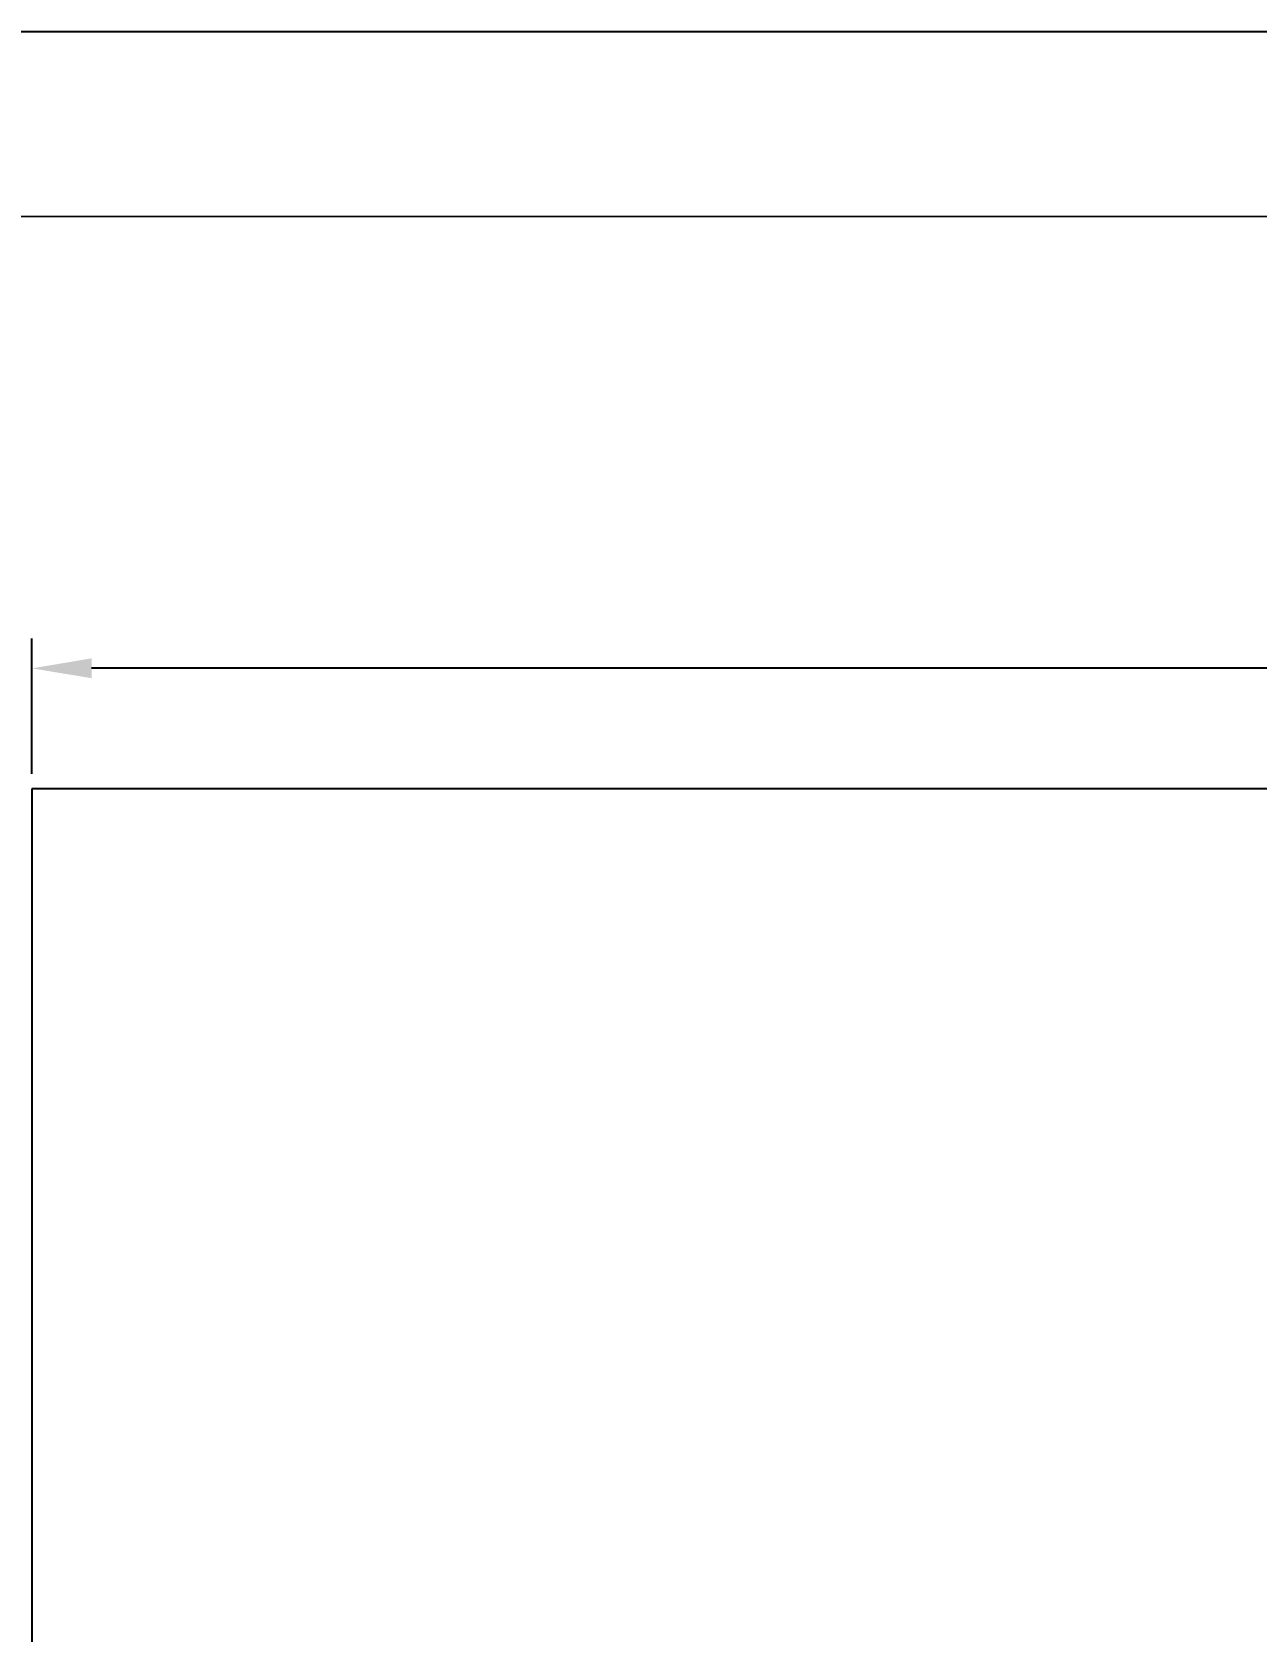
# Model space of a CAD drawing. Header units: millimetres. Extents: x 857 to 2168, y 576 to 1198.
# Drawn here: x 2033.5 to 2084.8, y 806.1 to 873.1 of the extents above; entities that cross this region are included whole.
import ezdxf

# ---------------------------------------------------------------- set-up
doc = ezdxf.new("R2010")
doc.units = ezdxf.units.MM
doc.layers.add('WAL', color=7, linetype='Continuous', lineweight=30)
doc.styles.get("Standard").update_dxf_attribs({"font": 'arial.ttf'})
doc.dimstyles.new('ISO-25', dxfattribs={"dimtxt": 2.5, "dimasz": 2.5, "dimexe": 1.25, "dimexo": 0.625, "dimtad": 1, "dimdec": 0, "dimlunit": 4, "dimtxsty": 'Standard', "dimcen": 2.5, "dimadec": 0, "dimazin": 0, "dimtfac": 1, "dimtdec": 0, "dimtmove": 0, "dimatfit": 3, "dimfxl": 1, "dimarcsym": 0})

# ---------------------------------------------------------------- blocks, each defined once
blk = doc.blocks.new('*D128')
at = {"color": 0, "lineweight": -2, "transparency": 16777216}
for p, q in [((2033.526, 842.034), (2033.526, 847.715)), ((2160.156, 842.034), (2160.156, 847.715)), ((2157.656, 846.465), (2036.026, 846.465))]:
    blk.add_line(p, q, dxfattribs=at)
at = {"color": 0, "transparency": 16777216}
for points in [[(2036.026, 846.882), (2036.026, 846.049), (2033.526, 846.465)], [(2157.656, 846.882), (2157.656, 846.049), (2160.156, 846.465)]]:
    blk.add_solid(points, dxfattribs=at)
at = {"layer": 'Defpoints', "color": 0, "transparency": 16777216}
for p in [(2033.526, 846.465), (2033.526, 841.409), (2160.156, 841.409)]:
    blk.add_point(p, dxfattribs=at)
at = {"color": 0, "transparency": 16777216, "insert": (2096.841, 848.367), "char_height": 2.5, "attachment_point": 5}
blk.add_mtext('10\'-7"', dxfattribs=at)
blk = doc.blocks.new('*D129')
at = {"color": 0, "lineweight": -2, "transparency": 16777216}
for p, q in [((2032.901, 841.409), (2027.732, 841.409)), ((2028.982, 838.909), (2028.982, 773.658)), ((2032.901, 771.158), (2027.732, 771.158))]:
    blk.add_line(p, q, dxfattribs=at)
at = {"color": 0, "transparency": 16777216}
for points in [[(2028.565, 838.909), (2029.398, 838.909), (2028.982, 841.409)], [(2028.565, 773.658), (2029.398, 773.658), (2028.982, 771.158)]]:
    blk.add_solid(points, dxfattribs=at)
at = {"layer": 'Defpoints', "color": 0, "transparency": 16777216}
for p in [(2033.526, 841.409), (2028.982, 771.158), (2033.526, 771.158)]:
    blk.add_point(p, dxfattribs=at)
at = {"color": 0, "transparency": 16777216, "insert": (2027.08, 806.283), "char_height": 2.5, "attachment_point": 5, "rotation": 90}
blk.add_mtext('5\'-10"', dxfattribs=at)

msp = doc.modelspace()

# ---------------------------------------------------------------- linework, layer by layer
at = {"layer": 'WAL', "lineweight": -2}
for p, q in [((2160.156, 873.146), (2001.8, 873.146)), ((2160.156, 873.135), (2030.737, 873.146)), ((2009.526, 865.42), (2160.156, 865.409)), ((2033.526, 841.409), (2033.526, 771.158)), ((2160.156, 841.409), (2033.526, 841.409))]:
    msp.add_line(p, q, dxfattribs=at)

# ---------------------------------------------------------------- dimensions: what is measured, and where the dimension line sits
at = {"color": 242, "true_color": 0xcd2027}
dim = msp.add_linear_dim(base=(2033.526, 846.465), p1=(2160.156, 841.409), p2=(2033.526, 841.409), dimstyle='ISO-25', dxfattribs=at)
dim.commit()
dim.dimension.update_dxf_attribs({"geometry": '*D128', "text_midpoint": (2096.841, 848.367)})
dim = msp.add_aligned_dim(p1=(2033.526, 841.409), p2=(2033.526, 771.158), distance=-4.545, dimstyle='ISO-25', dxfattribs=at)
dim.commit()
dim.dimension.update_dxf_attribs({"geometry": '*D129', "text_midpoint": (2027.08, 806.283)})

doc.saveas('drawing.dxf')
